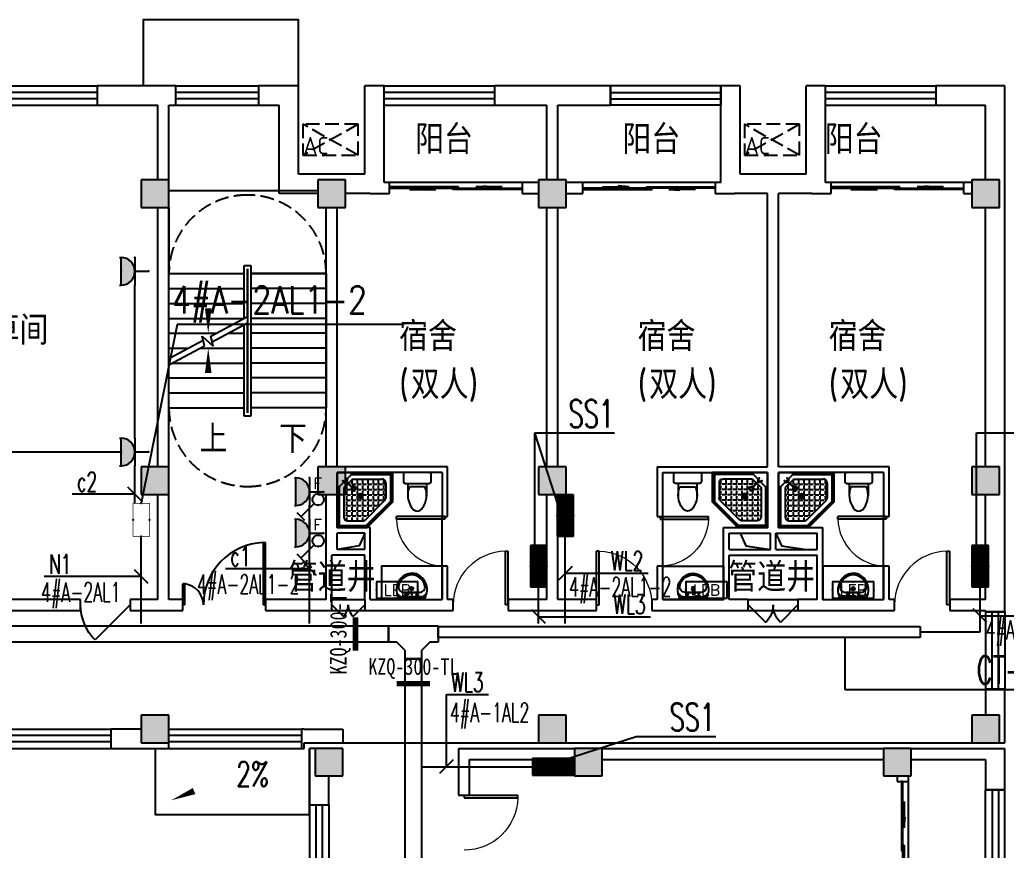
# Model space of a CAD drawing. Extents: x 1725663 to 4653551, y -550461 to 248782.
# Drawn here: x 2149597 to 2167475, y -181716 to -166671 of the extents above; entities that cross this region are included whole.
import ezdxf
from ezdxf.enums import TextEntityAlignment as Align

# ---------------------------------------------------------------- set-up
doc = ezdxf.new("R2010")
doc.units = 0
doc.header["$LTSCALE"] = 1000
doc.linetypes.add('DASH', pattern=[0.35, 0.25, -0.1])
for name, color, linetype in [('0-底图', 7, 'Continuous'), ('A-FLOR-STRS', 140, 'Continuous'), ('CABLETRAY', 4, 'Continuous'), ('CABLETRAY_DIM', 3, 'Continuous'), ('CLAYER', 7, 'Continuous'), ('COLUMN', 255, 'Continuous'), ('DBZ', 7, 'Continuous'), ('DIM-照明', 3, 'Continuous'), ('DIM-箱柜', 7, 'Continuous'), ('DIM_SYMB', 3, 'Continuous'), ('DOOR_FIRE', 4, 'Continuous'), ('EQUIP-插座', 3, 'Continuous'), ('EQUIP-照明', 3, 'Continuous'), ('EQUIP-箱柜', 3, 'Continuous'), ('fur', 253, 'Continuous'), ('PUB_HATCH', 8, 'Continuous'), ('PUB_TEXT', 7, 'Continuous'), ('STAIR', 2, 'Continuous'), ('TEL_TEXT', 7, 'Continuous'), ('WALL', 2, 'Continuous'), ('WINDOW', 4, 'Continuous'), ('WIRE-照明', 6, 'Continuous'), ('抗震支吊架', 2, 'Continuous'), ('洁具', 213, 'Continuous'), ('空调外机', 211, 'Continuous')]:
    doc.layers.add(name, color=color, linetype=linetype)
doc.styles.add('_TCH_DIM', font='SIMPLEX', dxfattribs={"width": 0.8, "height": 5, "bigfont": 'HZTXT'})
doc.styles.add('_TEL_DIM', font='SIMPLEX', dxfattribs={"width": 0.8, "height": 3.5, "bigfont": 'HZTXT'})
doc.styles.add('kzcad', font='', dxfattribs={"width": 0.8})
doc.styles.get("Standard").update_dxf_attribs({"font": 'geniso.shx', "bigfont": 'hztxt.shx'})
doc.styles.get('kzcad').set_extended_font_data('SimSun')

# ---------------------------------------------------------------- blocks, each defined once
blk = doc.blocks.new('$equip_U$00000177(WIN7-PC-dian)')
at = {"const_width": 0.02}
blk.add_lwpolyline([(-0.6, 0.6), (0.6, 0.6), (0.6, 0), (-0.6, 0)], close=True, dxfattribs=at)
for p in [(0, 0.6), (-0.6, 0.3), (0, 0), (0.6, 0.3)]:
    blk.add_point(p)
at = {"color": 7, "style": '_TEL_DIM', "flags": 1}
for tag in ['A', 'REMARK']:
    blk.add_attdef(tag, text='', height=0.00002, dxfattribs=at).set_placement((0, 0), align=Align.MIDDLE_CENTER)
blk = doc.blocks.new('*X490')
at = {"color": 0}
for p, q in [((-250, 33), (-83, 200)), ((-250, 68), (-118, 200)), ((-250, 104), (-154, 200)), ((-250, 139), (-189, 200)), ((-250, 174), (-224, 200)), ((-247, 0), (-47, 200)), ((-212, 0), (-12, 200)), ((-177, 0), (23, 200)), ((-141, 0), (59, 200)), ((-106, 0), (94, 200)), ((-71, 0), (129, 200)), ((-35, 0), (165, 200)), ((0, 0), (200, 200)), ((35, 0), (235, 200)), ((71, 0), (250, 179)), ((106, 0), (250, 144)), ((141, 0), (250, 109)), ((177, 0), (250, 73)), ((212, 0), (250, 38)), ((247, 0), (250, 3))]:
    blk.add_line(p, q, dxfattribs=at)
blk = doc.blocks.new('$equip$00002943')
for p, q in [((-0.75, 0.6), (-0.75, 0)), ((0.75, 0.6), (-0.75, 0.6)), ((0.75, 0), (0.75, 0.6)), ((-0.75, 0), (0.75, 0))]:
    blk.add_line(p, q)
for points, const_width in [([(-0.75, 0.3), (0.75, 0.3)], 0.6), ([(-0.75, 0.6), (-0.75, 0), (0.75, 0), (0.75, 0.6), (-0.75, 0.6), (-0.75, 0)], 0.02)]:
    blk.add_lwpolyline(points, dxfattribs=dict(const_width=const_width))
for p in [(0, 0.6), (-0.75, 0.3), (0, 0), (0.75, 0.3)]:
    blk.add_point(p)
at = {"xscale": 0.00300000000061118, "yscale": 0.00300000000061118, "zscale": 0.00300000000061118}
blk.add_blockref('*X490', (0, 0), dxfattribs=at)
at = {"color": 7, "style": '_TEL_DIM', "flags": 1}
for tag in ['A', 'REMARK']:
    blk.add_attdef(tag, text='', height=0.00002, dxfattribs=at).set_placement((0, 0), align=Align.MIDDLE_CENTER)
blk = doc.blocks.new('$equip$00001764')
for p, q in [((-0.5, 1.05), (-0.5, 1)), ((-0.5, 1), (0.5, 1)), ((0.5, 1.05), (0.5, 1)), ((0.5, 0.5), (-0.5, 0.5)), ((0, 0.5), (0, 0))]:
    blk.add_line(p, q)
blk.add_arc((0, 1), 0.5, 180, 0)
for p in [(-0.5, 0.5), (0.5, 0.5), (0, 0)]:
    blk.add_point(p)
for points in [[(0.433, 0.75), (-0.433, 0.75), (0.5, 1), (-0.5, 1)], [(0.25, 0.567), (-0.25, 0.567), (0.433, 0.75), (-0.433, 0.75)], [(0, 0.5), (0, 0.5), (0.25, 0.567), (-0.25, 0.567)]]:
    blk.add_solid(points)
at = {"color": 7, "style": '_TEL_DIM'}
blk.add_attdef('$TEXT$', text='', height=0.4, dxfattribs=at).set_placement((0.303, 0.211), align=Align.MIDDLE_CENTER)
at = {"color": 7, "style": '_TEL_DIM', "flags": 1}
blk.add_attdef('A', text='', height=0.00002, dxfattribs=at).set_placement((0, 0), align=Align.MIDDLE_CENTER)
blk = doc.blocks.new('$equip$00002327')
for p, q in [((0.147, 0.356), (0.625, 0.833)), ((0.484, 0.975), (0.766, 0.692))]:
    blk.add_line(p, q)
blk.add_circle((0, 0.208), 0.208)
for p in [(0, 0.417), (-0.208, 0.208), (0, 0), (0.208, 0.208)]:
    blk.add_point(p)
at = {"color": 7, "flags": 1}
blk.add_attdef('A', text='', height=0.00002, dxfattribs=at).set_placement((0, 0), align=Align.MIDDLE_CENTER)
blk = doc.blocks.new('$equip$00001237')
for p, q in [((-0.5, 1.05), (-0.5, 1)), ((-0.5, 1), (0.5, 1)), ((0.5, 1.05), (0.5, 1)), ((0.5, 0.5), (-0.5, 0.5)), ((0, 0.5), (0, 0))]:
    blk.add_line(p, q)
blk.add_arc((0, 1), 0.5, 180, 0)
for p in [(0, 1), (-0.5, 0.5), (0.5, 0.5), (0, 0)]:
    blk.add_point(p)
for points in [[(0.433, 0.75), (-0.433, 0.75), (0.5, 1), (-0.5, 1)], [(0.25, 0.567), (-0.25, 0.567), (0.433, 0.75), (-0.433, 0.75)], [(0, 0.5), (0, 0.5), (0.25, 0.567), (-0.25, 0.567)]]:
    blk.add_solid(points)
at = {"flags": 9}
blk.add_attdef('A', (0, 0), '', height=0.00002, dxfattribs=at)
blk = doc.blocks.new('$equip$00002908')
for p, q in [((0.75, 0.6), (-0.75, 0.6)), ((-0.75, 0.6), (-0.75, 0)), ((0.75, 0), (0.75, 0.6)), ((-0.75, 0), (0.75, 0))]:
    blk.add_line(p, q)
at = {"const_width": 0.04}
blk.add_lwpolyline([(-0.75, 0.6), (-0.75, 0), (0.75, 0), (0.75, 0.6), (-0.75, 0.6), (-0.75, 0)], dxfattribs=at)
for p in [(0, 0.6), (-0.75, 0.3), (0, 0), (0.75, 0.3)]:
    blk.add_point(p)
at = {"color": 7, "style": '_TEL_DIM'}
blk.add_attdef('$TEXT$', text='', height=0.4, dxfattribs=at).set_placement((0, 0.3), align=Align.MIDDLE_CENTER)
at = {"color": 7, "style": '_TEL_DIM', "flags": 1}
for tag in ['A', 'REMARK']:
    blk.add_attdef(tag, text='', height=0.00002, dxfattribs=at).set_placement((0, 0), align=Align.MIDDLE_CENTER)
blk = doc.blocks.new('1F平面-CAD导入_dwg_Drawing4_t3_dwg_$plan$00001613-474159-1F-927810-1F')
at = {"layer": '洁具'}
for p, q in [((-30, 250), (-170, 250)), ((-200, 170), (-430, 170)), ((-260, -140), (-260, 140)), ((-200, -170), (-200, -220)), ((-170, -250), (-30, -250))]:
    blk.add_line(p, q, dxfattribs=at)
for points in [[(-200, 220), (-200, 170), (-200, -170), (-430, -170)], [(0, -220), (0, 220)]]:
    blk.add_lwpolyline(points, dxfattribs=at)
for centre, radius, start, end in [((-170, 220), 30, 90, 180), ((-30, 220), 30, 0, 90), ((-590, 0), 110, 123.4509, 236.5491), ((-413, -227), 398, 67.4505, 126.6381), ((-413, 227), 398, 233.3619, 292.5495), ((-170, -220), 30, 180, 270), ((-30, -220), 30, 270, 0)]:
    blk.add_arc(centre, radius, start, end, dxfattribs=at)
blk = doc.blocks.new('$lvtry$00000169')
at = {"color": 0}
for p, q in [((259, -36), (259, 0)), ((259, -36), (36, -259)), ((276, -120), (120, -276)), ((144, -151), (291, -298)), ((151, -144), (298, -291)), ((259, -24), (976, -24)), ((259, -36), (964, -36)), ((270, -213), (270, -143)), ((276, -120), (808, -120)), ((366, -213), (366, -143)), ((462, -213), (462, -143)), ((558, -213), (558, -143)), ((655, -213), (655, -143)), ((751, -213), (751, -143)), ((847, -213), (847, -143)), ((964, -36), (976, -24)), ((964, -36), (964, -525)), ((976, -24), (976, -530)), ((36, -259), (0, -259)), ((24, -259), (24, -976)), ((36, -259), (36, -964)), ((120, -276), (120, -808)), ((120, -309), (147, -309)), ((173, -309), (173, -239)), ((173, -309), (243, -309)), ((173, -405), (173, -335)), ((183, -213), (205, -213)), ((220, -213), (243, -213)), ((270, -213), (340, -213)), ((270, -263), (270, -239)), ((270, -405), (270, -335)), ((334, -309), (340, -309)), ((366, -213), (436, -213)), ((366, -309), (366, -239)), ((366, -309), (436, -309)), ((366, -405), (366, -335)), ((462, -213), (532, -213)), ((462, -309), (462, -239)), ((462, -309), (532, -309)), ((462, -405), (462, -335)), ((558, -213), (628, -213)), ((558, -309), (558, -239)), ((558, -309), (628, -309)), ((558, -405), (558, -335)), ((655, -213), (725, -213)), ((655, -309), (655, -239)), ((655, -309), (725, -309)), ((655, -405), (655, -335)), ((751, -213), (821, -213)), ((751, -309), (751, -239)), ((751, -309), (821, -309)), ((751, -405), (751, -335)), ((847, -213), (880, -213)), ((847, -309), (847, -239)), ((847, -309), (880, -309)), ((847, -405), (847, -335)), ((880, -192), (880, -460)), ((120, -405), (147, -405)), ((120, -501), (147, -501)), ((173, -405), (243, -405)), ((173, -501), (173, -431)), ((173, -501), (243, -501)), ((173, -598), (173, -528)), ((270, -405), (340, -405)), ((270, -501), (270, -431)), ((270, -501), (340, -501)), ((270, -598), (270, -528)), ((366, -405), (379, -405)), ((366, -501), (366, -431)), ((366, -501), (436, -501)), ((366, -598), (366, -528)), ((462, -405), (532, -405)), ((462, -501), (462, -431)), ((462, -501), (532, -501)), ((462, -598), (462, -528)), ((859, -511), (511, -859)), ((964, -525), (525, -964)), ((976, -530), (530, -976)), ((558, -405), (628, -405)), ((558, -501), (558, -431)), ((558, -501), (628, -501)), ((558, -598), (558, -528)), ((655, -405), (725, -405)), ((655, -501), (655, -431)), ((655, -501), (725, -501)), ((655, -598), (655, -528)), ((751, -405), (821, -405)), ((751, -501), (751, -431)), ((751, -501), (821, -501)), ((751, -598), (751, -528)), ((847, -405), (880, -405)), ((847, -501), (847, -431)), ((847, -501), (867, -501)), ((964, -525), (976, -530)), ((120, -598), (147, -598)), ((120, -694), (147, -694)), ((173, -598), (243, -598)), ((173, -694), (173, -624)), ((173, -694), (243, -694)), ((270, -598), (340, -598)), ((270, -694), (270, -624)), ((270, -694), (340, -694)), ((366, -598), (436, -598)), ((366, -694), (366, -624)), ((366, -694), (436, -694)), ((462, -598), (532, -598)), ((462, -694), (462, -624)), ((462, -694), (532, -694)), ((558, -598), (628, -598)), ((558, -694), (558, -624)), ((558, -694), (628, -694)), ((655, -598), (725, -598)), ((655, -694), (655, -624)), ((655, -694), (676, -694)), ((751, -598), (773, -598)), ((120, -790), (147, -790)), ((173, -790), (173, -720)), ((173, -790), (243, -790)), ((173, -878), (173, -816)), ((192, -880), (460, -880)), ((270, -790), (270, -720)), ((270, -790), (340, -790)), ((270, -880), (270, -816)), ((366, -790), (366, -720)), ((366, -790), (436, -790)), ((366, -880), (366, -816)), ((462, -790), (462, -720)), ((462, -790), (532, -790)), ((462, -880), (462, -816)), ((558, -790), (558, -720)), ((558, -790), (580, -790)), ((36, -964), (24, -976)), ((24, -976), (530, -976)), ((36, -964), (525, -964)), ((525, -964), (530, -976))]:
    blk.add_line(p, q, dxfattribs=at)
blk.add_lwpolyline([(0, 0), (0, -1000), (540, -1000), (1000, -540), (1000, 0)], close=True)
for points in [[(0, 0), (0, -1000)], [(0, 0), (1000, 0)], [(1000, 0), (1000, -540)], [(136, -190), (148, -178), (132, -162), (121, -174)], [(190, -136), (178, -148), (162, -132), (174, -121)], [(1000, -540), (540, -1000)], [(0, -1000), (540, -1000)]]:
    blk.add_lwpolyline(points, close=True, dxfattribs=at)
for radius in [43.8, 31.1]:
    blk.add_circle((416, -428), radius, dxfattribs=at)
for centre, radius, start, end in [((808, -192), 72, 0, 90), ((296, -296), 40.6, 142.583, 128.4197), ((296, -296), 28.6, 145.828, 125.6599), ((808, -460), 72, 315, 0), ((192, -808), 72, 180, 270), ((460, -808), 72, 270, 315)]:
    blk.add_arc(centre, radius, start, end, dxfattribs=at)
for p in [(103, -156, 0), (156, -102, 0), (416, -428, 0)]:
    blk.add_point(p, dxfattribs=at)
blk = doc.blocks.new('$lvtry$00000178')
at = {"color": 0}
for p, q in [((-238, 0), (238, 0)), ((-214, -36), (-272, -91)), ((-180, -23), (180, -23)), ((-142, -105), (140, -105)), ((140, -105), (-142, -105)), ((216, -37), (268, -91))]:
    blk.add_line(p, q, dxfattribs=at)
blk.add_lwpolyline([(-104, -430, 0.224698), (110, -425, 0.348046), (269, -79), (239, 0), (-241, 0), (-271, -79, 0.356844)], format="xyb", close=True, dxfattribs=at)
for centre, radius in [((-100, -65), 16.3), ((1, -172), 31.6), ((100, -65), 16.3)]:
    blk.add_circle(centre, radius, dxfattribs=at)
at = {"color": 0, "lineweight": 13}
blk.add_circle((1, -172), 23, dxfattribs=at)
at = {"color": 0}
for centre, radius, start, end in [((-142, -205), 100, 90, 190.5602), ((-180, -73), 50, 90, 133.181), ((140, -205), 100, 349.4398, 90), ((180, -73), 50, 44.5607, 90), ((-1, -179), 243, 190.5602, 349.4398)]:
    blk.add_arc(centre, radius, start, end, dxfattribs=at)
for p in [(0, -65), (1, -172)]:
    blk.add_point(p, dxfattribs=at)
blk = doc.blocks.new('A$C70365C93')
at = {"layer": '洁具'}
blk.add_lwpolyline([(-1900, 2300), (-1900, 1700), (-800, 1700), (-800, 2300)], close=True, dxfattribs=at)
blk.add_blockref('$lvtry$00000178', (-1350, 2280), dxfattribs=at)
at = {"layer": '洁具', "rotation": 180}
blk.add_blockref('$lvtry$00000169', (0, 0), dxfattribs=at)
at = {"layer": '洁具', "extrusion": (0, 0, -1), "xscale": -1, "zscale": -1, "rotation": 90}
blk.add_blockref('1F平面-CAD导入_dwg_Drawing4_t3_dwg_$plan$00001613-474159-1F-927810-1F', (1450, 0), dxfattribs=at)
blk = doc.blocks.new('A$Cf5a72a1b')
at = {"layer": '空调外机', "linetype": 'DASH'}
for p, q in [((1000, 563), (0, 0)), ((1000, 0), (0, 563))]:
    blk.add_line(p, q, dxfattribs=at)
blk.add_lwpolyline([(1000, 563), (0, 563), (0, 0), (1000, 0)], close=True, dxfattribs=at)
at = {"layer": 'PUB_TEXT'}
blk.add_text('AC', height=315, dxfattribs=at).set_placement((5, 18))
blk = doc.blocks.new('$WINLIB2D$00000001')
at = {"color": 0}
for points in [[(-0.5, 0.5), (-0.5, -0.5)], [(-0.5, 0.5), (0.5, 0.5)], [(0.5, -0.5), (0.5, 0.5)], [(0.5, 0.1667), (-0.5, 0.1667)], [(0.5, -0.1667), (-0.5, -0.1667)], [(-0.5, -0.5), (0.5, -0.5)]]:
    blk.add_lwpolyline(points, dxfattribs=at)
blk = doc.blocks.new('$DorLib2D$00000131')
at = {"color": 0, "linetype": 'Continuous'}
for p, q in [((0.15, 0.125), (0.2319, 0.1973)), ((0.2319, 0.1973), (0.2319, 0.125)), ((-0.5, 0.125), (-0.5, 0)), ((0.0192, 0.125), (-0.5, 0.125)), ((0.0192, 0), (0.0192, 0.125)), ((0.35, 0.125), (0.15, 0.125)), ((-0.5, 0), (0.0192, 0)), ((-0.024, 0), (0.5, 0)), ((-0.024, -0.125), (-0.024, 0)), ((0.5, 0), (0.5, -0.125)), ((-0.35, -0.125), (-0.15, -0.125)), ((-0.2319, -0.1973), (-0.2319, -0.125)), ((-0.15, -0.125), (-0.2319, -0.1973)), ((0.5, -0.125), (-0.024, -0.125))]:
    blk.add_line(p, q, dxfattribs=at)
blk = doc.blocks.new('$DorLib2D$00000225')
at = {"color": 0}
for p, q in [((0.475, -0.001), (0.475, 0.752)), ((0.475, 0.752), (0.5, 0.752)), ((0.5, -0.001), (0.5, 0.752)), ((-0.5, 0), (-0.5, 0.252)), ((-0.475, 0.252), (-0.5, 0.252)), ((-0.475, 0), (-0.475, 0.252)), ((-0.475, 0), (-0.5, 0)), ((0.475, -0.001), (0.5, -0.001))]:
    blk.add_line(p, q, dxfattribs=at)
for centre, radius, start, end in [((0.505, -0.002), 0.755, 92.2493, 179.7238), ((-0.501, 0.003), 0.251, 359.7899, 84.0974)]:
    blk.add_arc(centre, radius, start, end, dxfattribs=at)
blk = doc.blocks.new('$DorLib2D$00000116')
at = {"color": 0}
for p, q in [((-0.5, 0), (-0.146, 0.354)), ((0.5, 0), (0.146, 0.354))]:
    blk.add_line(p, q, dxfattribs=at)
for centre, start, end in [((-0.5, 0), 0, 45), ((0.5, 0), 135, 180)]:
    blk.add_arc(centre, 0.5, start, end, dxfattribs=at)
blk = doc.blocks.new('$DorLib2D$00000001')
for p, q in [((0.45, 0.975), (0.5, 0.975)), ((0.45, 0), (0.45, 0.975)), ((0.5, 0), (0.5, 0.975)), ((0.5, 0), (0.45, 0))]:
    blk.add_line(p, q)
at = {"lineweight": 13}
blk.add_arc((0.475, 0), 0.975, 91.4693, 180, dxfattribs=at)
blk = doc.blocks.new('$DorLib2D$00000114')
at = {"color": 0}
blk.add_line((0.5, 0), (-0.207, 0.707), dxfattribs=at)
blk.add_arc((0.5, 0), 1, 135, 180, dxfattribs=at)
blk = doc.blocks.new('$TCHSYS$WIN2D')
for p, q in [((-0.5, 0.5), (0.5, 0.5)), ((-0.5, 0.5), (-0.5, -0.5)), ((0.5, 0.5), (0.5, -0.5)), ((0.5, 0.1667), (-0.5, 0.1667)), ((0.5, -0.1667), (-0.5, -0.1667)), ((-0.5, -0.5), (0.5, -0.5))]:
    blk.add_line(p, q)
blk = doc.blocks.new('ghgd')
at = {"layer": 'PUB_HATCH'}
for points in [[(1588557, -88437.8), (1588557, -88937.8), (1589057, -88937.8), (1589057, -88437.8)], [(1591757, -88437.8), (1591757, -88937.8), (1592257, -88937.8), (1592257, -88437.8)], [(1595757, -88437.8), (1595757, -88937.8), (1596257, -88937.8), (1596257, -88437.8)], [(1603607, -88437.8), (1603607, -88937.8), (1604107, -88937.8), (1604107, -88437.8)], [(1588557, -93637.8), (1588557, -94137.8), (1589057, -94137.8), (1589057, -93637.8)], [(1591757, -93637.8), (1591757, -94137.8), (1592257, -94137.8), (1592257, -93637.8)], [(1595757, -93637.8), (1595757, -94137.8), (1596257, -94137.8), (1596257, -93637.8)], [(1603607, -93637.8), (1603607, -94137.8), (1604107, -94137.8), (1604107, -93637.8)], [(1588557, -98137.8), (1588557, -98637.8), (1589057, -98637.8), (1589057, -98137.8)], [(1595757, -98137.8), (1595757, -98637.8), (1596257, -98637.8), (1596257, -98137.8)], [(1603607, -98137.8), (1603607, -98637.8), (1604107, -98637.8), (1604107, -98137.8)], [(1591707, -98737.8), (1591707, -99237.8), (1592207, -99237.8), (1592207, -98737.8)], [(1596407, -98737.8), (1596407, -99237.8), (1596907, -99237.8), (1596907, -98737.8)], [(1602007, -98737.8), (1602007, -99237.8), (1602507, -99237.8), (1602507, -98737.8)]]:
    blk.add_hatch(color=256, dxfattribs=at).paths.add_polyline_path(points)
for points in [[(1592607, -94837.8), (1592503.4, -95068), (1592107, -95137.8)], [(1599407, -94837.8), (1599510.6, -95068), (1599957, -95137.8)], [(1600057, -94837.8), (1600160.6, -95068), (1600607, -95137.8)]]:
    blk.add_lwpolyline(points)
at = {"layer": 'A-FLOR-STRS'}
for p, q in [((1591757, -88637.8), (1589057, -88637.8)), ((1589057, -88937.8), (1589057, -90137.8)), ((1591907, -90137.8), (1591907, -88937.8)), ((1590422, -90948.4), (1590422, -89987.8)), ((1590422, -89987.8), (1590542, -89987.8)), ((1590482, -90916.4), (1590482, -90047.8)), ((1590482, -90047.8), (1590482, -90047.8)), ((1590482, -90047.8), (1590482, -90916.4)), ((1590542, -89987.8), (1590542, -92717.8)), ((1589057, -91675.8), (1589057, -90137.8)), ((1589057, -90137.8), (1590422, -90137.8)), ((1589057, -90137.8), (1590422, -90137.8)), ((1590482, -90916.4), (1590482, -90137.8)), ((1590482, -90137.8), (1590482, -92567.8)), ((1591907, -90137.8), (1590542, -90137.8)), ((1590542, -90137.8), (1591907, -90137.8)), ((1591907, -90137.8), (1591907, -92567.8)), ((1589057, -90407.8), (1590422, -90407.8)), ((1591907, -90407.8), (1590542, -90407.8)), ((1589057, -90677.8), (1590422, -90677.8)), ((1591907, -90677.8), (1590542, -90677.8)), ((1589057, -90947.8), (1590422, -90947.8)), ((1589819.5, -91269.5), (1590482, -90916.4)), ((1591907, -90947.8), (1590542, -90947.8)), ((1589842.9, -91370.3), (1590482, -91029.7)), ((1590422, -92717.8), (1590422, -91061.7)), ((1590482, -92567.8), (1590482, -91029.7)), ((1590482, -92657.8), (1590482, -91029.7)), ((1590482, -91029.7), (1590482, -92657.8)), ((1589057, -91217.8), (1589916.5, -91217.8)), ((1589057, -91675.8), (1589678.5, -91344.6)), ((1589701.9, -91445.4), (1589661.6, -91271.6)), ((1589661.6, -91271.6), (1589861.7, -91451.4)), ((1589861.7, -91451.4), (1589819.5, -91269.5)), ((1590129.1, -91217.8), (1590422, -91217.8)), ((1591907, -91217.8), (1590542, -91217.8)), ((1589057, -91789.1), (1589701.9, -91445.4)), ((1589057, -91487.8), (1589409.9, -91487.8)), ((1589622.5, -91487.8), (1590422, -91487.8)), ((1591907, -91487.8), (1590542, -91487.8)), ((1589057, -92567.8), (1589057, -91789.1)), ((1589115.9, -91757.8), (1590422, -91757.8)), ((1591907, -91757.8), (1590542, -91757.8)), ((1589057, -92027.8), (1590422, -92027.8)), ((1591907, -92027.8), (1590542, -92027.8)), ((1589057, -92297.8), (1590422, -92297.8)), ((1591907, -92297.8), (1590542, -92297.8)), ((1589057, -92567.8), (1590422, -92567.8)), ((1590482, -92567.8), (1590482, -92567.8)), ((1591907, -92567.8), (1590542, -92567.8)), ((1590542, -92717.8), (1590422, -92717.8)), ((1590482, -92657.8), (1590482, -92657.8))]:
    blk.add_line(p, q, dxfattribs=at)
at = {"layer": 'COLUMN'}
for p, q in [((1588557, -88437.8), (1588557, -88937.8)), ((1589057, -88437.8), (1588557, -88437.8)), ((1589057, -88937.8), (1589057, -88437.8)), ((1591757, -88437.8), (1591757, -88937.8)), ((1592257, -88437.8), (1591757, -88437.8)), ((1592257, -88937.8), (1592257, -88437.8)), ((1595757, -88437.8), (1595757, -88937.8)), ((1596257, -88437.8), (1595757, -88437.8)), ((1596257, -88937.8), (1596257, -88437.8)), ((1603607, -88437.8), (1603607, -88937.8)), ((1604107, -88437.8), (1603607, -88437.8)), ((1604107, -88937.8), (1604107, -88437.8)), ((1588557, -88937.8), (1589057, -88937.8)), ((1591757, -88937.8), (1592257, -88937.8)), ((1595757, -88937.8), (1596257, -88937.8)), ((1603607, -88937.8), (1604107, -88937.8)), ((1588557, -93637.8), (1588557, -94137.8)), ((1589057, -93637.8), (1588557, -93637.8)), ((1589057, -94137.8), (1589057, -93637.8)), ((1591757, -93637.8), (1591757, -94137.8)), ((1592257, -93637.8), (1591757, -93637.8)), ((1592257, -94137.8), (1592257, -93637.8)), ((1595757, -93637.8), (1595757, -94137.8)), ((1596257, -93637.8), (1595757, -93637.8)), ((1596257, -94137.8), (1596257, -93637.8)), ((1603607, -93637.8), (1603607, -94137.8)), ((1604107, -93637.8), (1603607, -93637.8)), ((1604107, -94137.8), (1604107, -93637.8)), ((1588557, -94137.8), (1589057, -94137.8)), ((1591757, -94137.8), (1592257, -94137.8)), ((1595757, -94137.8), (1596257, -94137.8)), ((1603607, -94137.8), (1604107, -94137.8)), ((1588557, -98137.8), (1588557, -98637.8)), ((1589057, -98137.8), (1588557, -98137.8)), ((1589057, -98637.8), (1589057, -98137.8)), ((1595757, -98137.8), (1595757, -98637.8)), ((1596257, -98137.8), (1595757, -98137.8)), ((1596257, -98637.8), (1596257, -98137.8)), ((1603607, -98137.8), (1603607, -98637.8)), ((1604107, -98137.8), (1603607, -98137.8)), ((1604107, -98637.8), (1604107, -98137.8)), ((1588557, -98637.8), (1589057, -98637.8)), ((1595757, -98637.8), (1596257, -98637.8)), ((1603607, -98637.8), (1604107, -98637.8)), ((1591707, -98737.8), (1591707, -99237.8)), ((1592207, -98737.8), (1591707, -98737.8)), ((1592207, -99237.8), (1592207, -98737.8)), ((1596407, -98737.8), (1596407, -99237.8)), ((1596907, -98737.8), (1596407, -98737.8)), ((1596907, -99237.8), (1596907, -98737.8)), ((1602007, -98737.8), (1602007, -99237.8)), ((1602507, -98737.8), (1602007, -98737.8)), ((1602507, -99237.8), (1602507, -98737.8)), ((1591707, -99237.8), (1592207, -99237.8)), ((1596407, -99237.8), (1596907, -99237.8)), ((1602007, -99237.8), (1602507, -99237.8))]:
    blk.add_line(p, q, dxfattribs=at)
at = {"layer": 'Defpoints'}
for points in [[(1591407, -86737.8), (1591407, -85537.8), (1588589.2, -85537.8), (1588589.2, -86737.8)], [(1588807, -98737.8), (1588807, -99937.8), (1591607, -99937.8), (1591607, -98737.8)]]:
    blk.add_lwpolyline(points, dxfattribs=at)
at = {"layer": 'DIM_SYMB'}
for points in [[(1591194.5, -92702.8, 0, 0, 0), (1591194.5, -89387.8, 0, 0, 0), (1589769.5, -89387.8, 0, 0, 0), (1589769.5, -91217.8, 0, 120, 0), (1589769.5, -90767.8, 0, 0, 0)], [(1589769.5, -92702.8, 0, 0, 0), (1589769.5, -91487.8, 0, 120, 0), (1589769.5, -91937.8, 0, 0, 0)], [(1590129.5, -99263, 0, 0, 0), (1589095.5, -99679.6, 0, 120, 0), (1589512.9, -99511.4, 0, 0, 0)]]:
    blk.add_lwpolyline(points, format="xyseb", dxfattribs=at)
at = {"layer": 'DOOR_FIRE'}
for p, q in [((1592007, -96037.8), (1592607, -96037.8)), ((1599557, -96037.8), (1600457, -96037.8)), ((1592007, -96237.8), (1592607, -96237.8)), ((1599557, -96237.8), (1600457, -96237.8))]:
    blk.add_line(p, q, dxfattribs=at)
at = {"layer": 'fur'}
blk.add_line((1592207, -98637.8), (1603607, -98637.8), dxfattribs=at)
at = {"layer": 'STAIR', "color": 9, "linetype": 'DASH'}
for p, q in [((1590482, -88712.8), (1590482, -88712.8)), ((1590482, -93992.8), (1590482, -93992.8))]:
    blk.add_line(p, q, dxfattribs=at)
for points in [[(1589057, -90137.8, -0.4142136), (1590482, -88712.8)], [(1591907, -90137.8, 0.4142136), (1590482, -88712.8)], [(1589057, -92567.8, 0.4142136), (1590482, -93992.8)], [(1591907, -92567.8, -0.4142136), (1590482, -93992.8)]]:
    blk.add_lwpolyline(points, format="xyb", dxfattribs=at)
at = {"layer": 'WALL'}
for p, q in [((1588957, -86737.8), (1587757, -86737.8)), ((1587757, -86737.8), (1587757, -87087.8)), ((1589181.9, -86737.8), (1588957, -86737.8)), ((1589181.9, -87087.8), (1589181.9, -86737.8)), ((1591407, -86737.8), (1590682, -86737.8)), ((1590682, -86737.8), (1590682, -87087.8)), ((1591407, -88337.8), (1591407, -86737.8)), ((1592957, -86737.8), (1592607, -86737.8)), ((1592607, -88337.8), (1592607, -86737.8)), ((1592957, -87087.8), (1592957, -86737.8)), ((1596007, -86737.8), (1594957, -86737.8)), ((1594957, -86737.8), (1594957, -87087.8)), ((1597057, -86737.8), (1596007, -86737.8)), ((1597057, -87087.8), (1597057, -86737.8)), ((1599407, -86737.8), (1599057, -86737.8)), ((1599057, -86737.8), (1599057, -87087.8)), ((1599407, -88337.8), (1599407, -86737.8)), ((1600607, -88337.8), (1600607, -86737.8)), ((1600957, -86737.8), (1600607, -86737.8)), ((1600957, -87087.8), (1600957, -86737.8)), ((1604207, -86737.8), (1602957, -86737.8)), ((1602957, -86737.8), (1602957, -87087.8)), ((1604207, -88537.8), (1604207, -86737.8)), ((1587757, -87087.8), (1588857, -87087.8)), ((1588857, -88437.8), (1588857, -87087.8)), ((1589057, -88437.8), (1589057, -87087.8)), ((1589057, -87087.8), (1589181.9, -87087.8)), ((1590682, -87087.8), (1591057, -87087.8)), ((1591057, -88687.8), (1591057, -87087.8)), ((1592957, -88487.8), (1592957, -87087.8)), ((1594957, -87087.8), (1595907, -87087.8)), ((1595907, -88437.8), (1595907, -87087.8)), ((1596107, -87087.8), (1597057, -87087.8)), ((1596107, -88437.8), (1596107, -87087.8)), ((1599057, -88487.8), (1599057, -87087.8)), ((1600957, -88487.8), (1600957, -87087.8)), ((1602957, -87087.8), (1603857, -87087.8)), ((1603857, -88437.8), (1603857, -87087.8)), ((1592007, -88337.8), (1591407, -88337.8)), ((1592607, -88337.8), (1592007, -88337.8)), ((1593057, -88487.8), (1592957, -88487.8)), ((1593057, -88687.8), (1593057, -88487.8)), ((1595757, -88487.8), (1595457, -88487.8)), ((1595457, -88487.8), (1595457, -88687.8)), ((1596557, -88487.8), (1596257, -88487.8)), ((1596557, -88687.8), (1596557, -88487.8)), ((1599057, -88487.8), (1598957, -88487.8)), ((1598957, -88487.8), (1598957, -88687.8)), ((1600007, -88337.8), (1599407, -88337.8)), ((1600607, -88337.8), (1600007, -88337.8)), ((1601057, -88487.8), (1600957, -88487.8)), ((1601057, -88687.8), (1601057, -88487.8)), ((1603607, -88487.8), (1603457, -88487.8)), ((1603457, -88487.8), (1603457, -88687.8)), ((1604207, -93887.8), (1604207, -88537.8)), ((1591757, -88687.8), (1591057, -88687.8)), ((1592707, -88687.8), (1592257, -88687.8)), ((1592707, -88687.8), (1593057, -88687.8)), ((1595457, -88687.8), (1595757, -88687.8)), ((1596257, -88687.8), (1596557, -88687.8)), ((1598957, -88687.8), (1599307, -88687.8)), ((1599907, -88687.8), (1599307, -88687.8)), ((1599907, -93637.8), (1599907, -88687.8)), ((1600707, -88687.8), (1600107, -88687.8)), ((1600107, -93637.8), (1600107, -88687.8)), ((1600707, -88687.8), (1601057, -88687.8)), ((1603457, -88687.8), (1603607, -88687.8)), ((1588857, -93637.8), (1588857, -88937.8)), ((1589057, -93637.8), (1589057, -88937.8)), ((1591907, -93637.8), (1591907, -88937.8)), ((1592107, -93637.8), (1592107, -88937.8)), ((1595907, -93637.8), (1595907, -88937.8)), ((1596107, -93637.8), (1596107, -88937.8)), ((1603857, -93637.8), (1603857, -88937.8)), ((1594107, -93637.8), (1592257, -93637.8)), ((1594107, -94537.8), (1594107, -93637.8)), ((1597907, -93637.8), (1599907, -93637.8)), ((1597907, -93637.8), (1597907, -94537.8)), ((1602107, -93637.8), (1600107, -93637.8)), ((1602107, -94537.8), (1602107, -93637.8)), ((1594007, -93737.8), (1592257, -93737.8)), ((1594007, -93737.8), (1594007, -94537.8)), ((1598007, -93737.8), (1599907, -93737.8)), ((1598007, -94537.8), (1598007, -93737.8)), ((1599907, -94737.8), (1599907, -93737.8)), ((1600107, -94737.8), (1600107, -93737.8)), ((1602007, -93737.8), (1600107, -93737.8)), ((1602007, -93737.8), (1602007, -94537.8)), ((1604207, -96137.8), (1604207, -93887.8)), ((1588857, -96037.8), (1588857, -94137.8)), ((1589057, -96037.8), (1589057, -94137.8)), ((1591907, -94837.8), (1591907, -94137.8)), ((1592107, -94737.8), (1592107, -94137.8)), ((1595907, -96037.8), (1595907, -94137.8)), ((1596107, -96037.8), (1596107, -94137.8)), ((1603857, -96037.8), (1603857, -94137.8)), ((1594007, -94537.8), (1594107, -94537.8)), ((1597907, -94537.8), (1598007, -94537.8)), ((1602007, -94537.8), (1602107, -94537.8)), ((1592707, -94737.8), (1592107, -94737.8)), ((1592707, -95237.8), (1592707, -94737.8)), ((1599107, -94737.8), (1599907, -94737.8)), ((1599107, -95237.8), (1599107, -94737.8)), ((1600107, -94737.8), (1600907, -94737.8)), ((1600907, -95237.8), (1600907, -94737.8)), ((1591907, -95237.8), (1591907, -94837.8)), ((1592107, -95137.8), (1592107, -94837.8)), ((1592607, -94837.8), (1592107, -94837.8)), ((1592607, -95137.8), (1592607, -94837.8)), ((1599207, -94837.8), (1599957, -94837.8)), ((1599207, -95137.8), (1599207, -94837.8)), ((1599957, -95137.8), (1599957, -94837.8)), ((1600057, -94837.8), (1600807, -94837.8)), ((1600057, -95137.8), (1600057, -94837.8)), ((1600807, -95137.8), (1600807, -94837.8)), ((1591907, -96037.8), (1591907, -95237.8)), ((1592007, -96037.8), (1592007, -95237.8)), ((1592607, -95237.8), (1592007, -95237.8)), ((1592607, -95137.8), (1592107, -95137.8)), ((1592607, -96037.8), (1592607, -95237.8)), ((1592707, -96037.8), (1592707, -95237.8)), ((1599107, -96037.8), (1599107, -95237.8)), ((1599207, -95137.8), (1599957, -95137.8)), ((1599207, -95237.8), (1600007, -95237.8)), ((1599207, -96037.8), (1599207, -95237.8)), ((1600007, -95237.8), (1600807, -95237.8)), ((1600057, -95137.8), (1600807, -95137.8)), ((1600807, -96037.8), (1600807, -95237.8)), ((1600907, -96037.8), (1600907, -95237.8)), ((1594107, -95437.8), (1594007, -95437.8)), ((1594007, -95437.8), (1594007, -96037.8)), ((1594107, -96037.8), (1594107, -95437.8)), ((1598007, -95437.8), (1597907, -95437.8)), ((1597907, -95437.8), (1597907, -96037.8)), ((1598007, -96037.8), (1598007, -95437.8)), ((1602107, -95437.8), (1602007, -95437.8)), ((1602007, -95437.8), (1602007, -96037.8)), ((1602107, -96037.8), (1602107, -95437.8)), ((1587457, -96037.8), (1584907, -96037.8)), ((1587457, -96237.8), (1587457, -96037.8)), ((1588857, -96037.8), (1588357, -96037.8)), ((1588357, -96037.8), (1588357, -96237.8)), ((1589307, -96037.8), (1589057, -96037.8)), ((1589307, -96237.8), (1589307, -96037.8)), ((1591907, -96037.8), (1590807, -96037.8)), ((1590807, -96037.8), (1590807, -96237.8)), ((1592007, -96237.8), (1592007, -96037.8)), ((1592607, -96037.8), (1592607, -96237.8)), ((1592707, -96037.8), (1594007, -96037.8)), ((1594207, -96037.8), (1594107, -96037.8)), ((1594207, -96237.8), (1594207, -96037.8)), ((1595907, -96037.8), (1595207, -96037.8)), ((1595207, -96037.8), (1595207, -96237.8)), ((1596807, -96037.8), (1596107, -96037.8)), ((1596807, -96237.8), (1596807, -96037.8)), ((1597907, -96037.8), (1597807, -96037.8)), ((1597807, -96037.8), (1597807, -96237.8)), ((1598007, -96037.8), (1599107, -96037.8)), ((1599557, -96037.8), (1599207, -96037.8)), ((1599557, -96237.8), (1599557, -96037.8)), ((1600807, -96037.8), (1600457, -96037.8)), ((1600457, -96037.8), (1600457, -96237.8)), ((1600907, -96037.8), (1602007, -96037.8)), ((1602207, -96037.8), (1602107, -96037.8)), ((1602207, -96237.8), (1602207, -96037.8)), ((1603857, -96037.8), (1603207, -96037.8)), ((1603207, -96037.8), (1603207, -96237.8)), ((1604207, -96262.8), (1604207, -96137.8)), ((1584807, -96237.8), (1587457, -96237.8)), ((1588357, -96237.8), (1588957, -96237.8)), ((1588957, -96237.8), (1589307, -96237.8)), ((1590807, -96237.8), (1592007, -96237.8)), ((1592607, -96237.8), (1592707, -96237.8)), ((1592707, -96237.8), (1594107, -96237.8)), ((1594107, -96237.8), (1594207, -96237.8)), ((1595207, -96237.8), (1596007, -96237.8)), ((1596007, -96237.8), (1596807, -96237.8)), ((1597807, -96237.8), (1597907, -96237.8)), ((1597907, -96237.8), (1599107, -96237.8)), ((1599107, -96237.8), (1599557, -96237.8)), ((1600457, -96237.8), (1600907, -96237.8)), ((1600907, -96237.8), (1602107, -96237.8)), ((1602107, -96237.8), (1602207, -96237.8)), ((1603207, -96237.8), (1603857, -96237.8)), ((1603857, -96237.8), (1603857, -96262.8)), ((1603857, -96262.8), (1604207, -96262.8)), ((1604207, -97662.8), (1603857, -97662.8)), ((1603857, -97662.8), (1603857, -98137.8)), ((1604207, -98637.8), (1604207, -97662.8)), ((1588557, -98387.8), (1588007, -98387.8)), ((1588007, -98387.8), (1588007, -98737.8)), ((1591507, -98387.8), (1591457, -98387.8)), ((1591457, -98387.8), (1591457, -98737.8)), ((1591507, -98387.8), (1592207, -98387.8)), ((1592207, -98387.8), (1592207, -98637.8)), ((1589057, -98737.8), (1589057, -98637.8)), ((1591507, -98737.8), (1591507, -98637.8)), ((1591507, -98637.8), (1592207, -98637.8)), ((1604107, -98637.8), (1604207, -98637.8)), ((1588007, -98737.8), (1588807, -98737.8)), ((1588807, -98737.8), (1589057, -98737.8)), ((1591457, -98737.8), (1591507, -98737.8)), ((1591607, -98737.8), (1591607, -99762.8)), ((1591707, -98737.8), (1591607, -98737.8)), ((1594307, -98737.8), (1594307, -99583.5)), ((1594307, -98737.8), (1596407, -98737.8)), ((1596907, -98737.8), (1602007, -98737.8)), ((1602507, -98737.8), (1604207, -98737.8)), ((1604207, -99487.8), (1604207, -98737.8)), ((1594507, -99583.5), (1594507, -98937.8)), ((1594507, -98937.8), (1596407, -98937.8)), ((1596907, -98937.8), (1602007, -98937.8)), ((1602507, -98937.8), (1603857, -98937.8)), ((1603857, -98937.8), (1603857, -99487.8)), ((1591957, -99762.8), (1591957, -99237.8)), ((1602257, -99237.8), (1602257, -99337.8)), ((1602257, -99337.8), (1602457, -99337.8)), ((1602457, -99337.8), (1602457, -99237.8)), ((1603857, -99487.8), (1604207, -99487.8)), ((1594307, -99583.5), (1594507, -99583.5)), ((1591607, -99762.8), (1591957, -99762.8))]:
    blk.add_line(p, q, dxfattribs=at)
at = {"layer": 'WINDOW'}
for p, q in [((1595457, -88487.8), (1593057, -88487.8)), ((1598957, -88487.8), (1596557, -88487.8)), ((1603457, -88487.8), (1601057, -88487.8)), ((1594007, -95437.8), (1594007, -94537.8)), ((1598007, -95437.8), (1598007, -94537.8)), ((1602007, -95437.8), (1602007, -94537.8)), ((1602457, -101737.8), (1602457, -99337.8))]:
    blk.add_line(p, q, dxfattribs=at)
for p in [(1591487, -87993.9), (1599487, -87993.9)]:
    blk.add_blockref('A$Cf5a72a1b', p)
at = {"rotation": 180}
for p in [(1592107, -93737.8), (1600107, -93737.8)]:
    blk.add_blockref('A$C70365C93', p, dxfattribs=at)
at = {"xscale": -1, "rotation": 180}
blk.add_blockref('A$C70365C93', (1599907, -93737.8), dxfattribs=at)
at = {"layer": 'DOOR_FIRE', "zscale": 200}
for name, p, xscale, yscale in [('$DorLib2D$00000225', (1590057, -96137.8), 1500, 1500), ('$DorLib2D$00000114', (1587907, -96137.8), 900, -900), ('$DorLib2D$00000116', (1592307, -96137.8), -600, -600), ('$DorLib2D$00000116', (1600007, -96137.8), 900, -900)]:
    blk.add_blockref(name, p, dxfattribs=dict(at, xscale=xscale, yscale=yscale))
at = {"layer": 'WINDOW'}
for name, p, xscale, yscale, zscale, rotation in [('$WINLIB2D$00000001', (1586757, -86912.8), -2000, 350, -2000, 180), ('$WINLIB2D$00000001', (1589932, -86912.8), -1500.092589734973, 350, -1500.092589734973, 180), ('$WINLIB2D$00000001', (1593957, -86912.8), -2000, 350, -2000, 180), ('$WINLIB2D$00000001', (1598057, -86912.8), 2000, 350, 2000, 180), ('$WINLIB2D$00000001', (1601957, -86912.8), -2000, 350, -2000, 180), ('$DorLib2D$00000131', (1594257, -88587.8), -2400, -200, -2400, 180), ('$DorLib2D$00000131', (1597757, -88587.8), 2400, -200, 2400, 180), ('$DorLib2D$00000131', (1602257, -88587.8), -2400, -200, -2400, 180), ('$DorLib2D$00000001', (1594057, -94987.8), 900, 900, 900, 90), ('$DorLib2D$00000001', (1597957, -94987.8), 900, -900, 900, 90), ('$DorLib2D$00000001', (1602057, -94987.8), 900, 900, 900, 90), ('$WINLIB2D$00000001', (1604032, -96962.8), -1400, -350, -1400, 90.00000000000529), ('$DorLib2D$00000131', (1602357, -100537.8), 2400, -200, 2400, 90), ('$WINLIB2D$00000001', (1604032, -100612.8), 2249.999999993481, 350, 2249.999999993481, 90), ('$DorLib2D$00000001', (1594407, -100083.5), -1000, 1000, -1000, 269.9999999999923), ('$TCHSYS$WIN2D', (1591782, -102762.8), 6000, -350, 6000, 269.9999999999709)]:
    blk.add_blockref(name, p, dxfattribs=dict(at, xscale=xscale, yscale=yscale, zscale=zscale, rotation=rotation))
for name, p, xscale, yscale, zscale in [('$DorLib2D$00000001', (1594707, -96137.8), 1000, 1000, 1000), ('$DorLib2D$00000001', (1597307, -96137.8), -1000, 1000, -1000), ('$DorLib2D$00000001', (1602707, -96137.8), 1000, 1000, 1000), ('$WINLIB2D$00000001', (1586807, -98562.8), 2400, -350, 2400), ('$WINLIB2D$00000001', (1590257, -98562.8), 2400, -350, 2400)]:
    blk.add_blockref(name, p, dxfattribs=dict(at, xscale=xscale, yscale=yscale, zscale=zscale))
at = {"layer": 'CLAYER'}
for p in [(1591227.3, -95900.8), (1599192.3, -95900.8)]:
    blk.add_text('管道井', height=525, dxfattribs=at).set_placement(p)
at = {"layer": 'PUB_TEXT'}
for s, p in [('阳台', (1593518, -87969.7)), ('阳台', (1597274.5, -87969.7)), ('阳台', (1600941.5, -87969.7)), ('布草间', (1585299.6, -91426.9)), ('宿舍', (1593228.1, -91537.5)), ('宿舍', (1597550.3, -91537.5)), ('宿舍', (1601012.2, -91537.5)), ('(', (1593228.1, -92409.6)), ('双人', (1593438.1, -92409.6)), (')', (1594488.1, -92409.6)), ('(', (1597550.3, -92409.6)), ('双人', (1597760.3, -92409.6)), (')', (1598810.3, -92409.6)), ('(', (1601012.2, -92409.6)), ('双人', (1601222.2, -92409.6)), (')', (1602272.2, -92409.6))]:
    blk.add_text(s, height=525, dxfattribs=at).set_placement(p)
at = {"layer": 'PUB_TEXT', "color": 7, "style": '_TCH_DIM'}
for s, p in [('上', (1589613.1, -93385.3)), ('下', (1591052.1, -93385.3))]:
    blk.add_text(s, height=506.4, dxfattribs=at).set_placement(p)
at = {"layer": 'PUB_TEXT', "color": 7, "style": '_TCH_DIM', "width": 0.705882}
blk.add_text('2%', height=446.25, dxfattribs=at).set_placement((1590275.6, -99427.3))

msp = doc.modelspace()

# ---------------------------------------------------------------- linework, layer by layer
at = {"layer": 'CABLETRAY'}
for p, q in [((2069691, -177648), (2156280, -177648)), ((2069691, -177648), (2156280, -177648)), ((2156280, -177648), (2156280, -177948)), ((2156280, -177648), (2157180, -177648)), ((2156280, -177948), (2156280, -177648)), ((2156280, -177648), (2156280, -177948)), ((2156280, -177648), (2157180, -177648)), ((2156280, -177948), (2156280, -177648)), ((2157180, -177648), (2157180, -177948)), ((2157180, -177648), (2157180, -177948)), ((2157180, -177860), (2157180, -177660)), ((2157180, -177660), (2165913, -177660)), ((2157180, -177860), (2157180, -177660)), ((2157180, -177660), (2165913, -177660)), ((2165913, -177660), (2165913, -177860)), ((2165913, -177660), (2165913, -177860)), ((2165913, -177860), (2157180, -177860)), ((2165913, -177860), (2157180, -177860)), ((2156280, -177948), (2069691, -177948)), ((2156280, -177948), (2069691, -177948)), ((2156430, -177948), (2156280, -177948)), ((2156430, -177948), (2156280, -177948)), ((2156580, -178098), (2156430, -177948)), ((2156580, -178098), (2156430, -177948)), ((2157030, -177948), (2156880, -178098)), ((2157030, -177948), (2156880, -178098)), ((2157180, -177948), (2157030, -177948)), ((2157180, -177948), (2157030, -177948)), ((2156580, -178248), (2156580, -178098)), ((2156580, -178248), (2156580, -178098)), ((2156880, -178098), (2156880, -178248)), ((2156880, -178098), (2156880, -178248)), ((2156580, -236806), (2156580, -178248)), ((2156580, -178248), (2156880, -178248)), ((2156880, -178248), (2156580, -178248)), ((2156580, -236806), (2156580, -178248)), ((2156580, -178248), (2156880, -178248)), ((2156880, -178248), (2156580, -178248)), ((2156880, -178248), (2156880, -236806)), ((2156880, -178248), (2156880, -236806))]:
    msp.add_line(p, q, dxfattribs=at)
at = {"layer": 'CABLETRAY_DIM'}
for p, q in [((2164551, -177860), (2164551, -178803)), ((2164551, -177860), (2164551, -178803)), ((2164551, -178803), (2169710, -178803)), ((2164551, -178803), (2169710, -178803))]:
    msp.add_line(p, q, dxfattribs=at)
at = {"layer": 'DBZ'}
for p, q in [((2152452, -172192), (2151800, -175430)), ((2156563, -172192), (2152452, -172192))]:
    msp.add_line(p, q, dxfattribs=at)
at = {"layer": 'DIM-照明'}
for p, q in [((2151806, -175388), (2151558, -175141)), ((2151806, -175388), (2151558, -175141)), ((2154974, -176741), (2154726, -176493)), ((2154974, -176741), (2154726, -176493)), ((2159607, -176575), (2159360, -176822)), ((2159607, -176575), (2159360, -176822)), ((2151924, -176883), (2151676, -176635)), ((2151924, -176883), (2151676, -176635)), ((2167124, -177591), (2166876, -177344)), ((2167124, -177591), (2166876, -177344)), ((2159124, -177609), (2158876, -177362)), ((2159124, -177609), (2158876, -177362)), ((2157451, -180080), (2157204, -180328)), ((2157451, -180080), (2157204, -180328))]:
    msp.add_line(p, q, dxfattribs=at)
for points in [[(2151062, -175265), (2150546, -175265)], [(2151062, -175265), (2150546, -175265)], [(2151682, -175265), (2151062, -175265)], [(2151682, -175265), (2151062, -175265)], [(2153745, -176617), (2153325, -176617)], [(2153745, -176617), (2153325, -176617)], [(2154850, -176617), (2153745, -176617)], [(2154850, -176617), (2153745, -176617)], [(2150274, -176759), (2150042, -176759)], [(2150274, -176759), (2150042, -176759)], [(2151800, -176759), (2150274, -176759)], [(2151800, -176759), (2150274, -176759)], [(2159484, -176699), (2160221, -176699)], [(2159484, -176699), (2160221, -176699)], [(2160221, -176699), (2160983, -176699)], [(2160221, -176699), (2160983, -176699)], [(2159000, -177485), (2160266, -177485)], [(2159000, -177485), (2160266, -177485)], [(2160266, -177485), (2161027, -177485)], [(2160266, -177485), (2161027, -177485)], [(2167000, -177467), (2167866, -177467)], [(2167000, -177467), (2167866, -177467)], [(2157328, -180204), (2157328, -178896)], [(2157328, -178896), (2158089, -178896)], [(2157328, -180204), (2157328, -178896)], [(2157328, -178896), (2158089, -178896)]]:
    msp.add_lwpolyline(points, dxfattribs=at)
at = {"layer": 'DIM-箱柜'}
for p, q in [((2158934, -176196), (2158934, -174156)), ((2159350, -175446), (2158934, -174156)), ((2158934, -174156), (2160378, -174156)), ((2158934, -176196), (2158934, -174156)), ((2159350, -175446), (2158934, -174156)), ((2158934, -174156), (2160378, -174156)), ((2166934, -176196), (2166934, -174156)), ((2166934, -176196), (2166934, -174156)), ((2166934, -174156), (2168378, -174156)), ((2166934, -176196), (2166934, -174156)), ((2166934, -176196), (2166934, -174156)), ((2166934, -174156), (2168378, -174156)), ((2159475, -180071), (2160765, -179655)), ((2159475, -180071), (2160765, -179655)), ((2159475, -180071), (2160765, -179655)), ((2159475, -180071), (2160765, -179655)), ((2160765, -179655), (2162209, -179655)), ((2160765, -179655), (2162209, -179655))]:
    msp.add_line(p, q, dxfattribs=at)
at = {"layer": 'WIRE-照明'}
for p, q in [((2151682, -174251), (2151682, -171478)), ((2148632, -174501), (2151432, -174501)), ((2151682, -175430), (2151682, -174751)), ((2154850, -175518), (2154850, -175471)), ((2154850, -177610), (2154850, -175518)), ((2151800, -177610), (2151800, -176030)), ((2159484, -177610), (2159484, -176029)), ((2159000, -177610), (2159000, -176946)), ((2167000, -177760), (2167000, -176946)), ((2165913, -177760), (2167000, -177760)), ((2156880, -180204), (2158892, -180204))]:
    msp.add_line(p, q, dxfattribs=at)
at = {"layer": '抗震支吊架', "color": 2, "const_width": 100}
for points in [[(2155680, -178098), (2155680, -177498)], [(2156430, -178698), (2157030, -178698)]]:
    msp.add_lwpolyline(points, dxfattribs=at)

# ---------------------------------------------------------------- block references
at = {"layer": '0-底图'}
msp.add_blockref('ghgd', (563243, -81133), dxfattribs=at)
at = {"layer": 'EQUIP-插座', "xscale": 500, "yscale": 500, "zscale": 500, "rotation": 90}
for p in [(2151932, -171228), (2151932, -174501)]:
    msp.add_blockref('$equip$00001237', p, dxfattribs=at)
at = {"layer": 'EQUIP-插座'}
ref = msp.add_blockref('$equip$00001764', (2155100, -175221), dxfattribs=dict(at, xscale=500, yscale=500, zscale=500, rotation=90))
ref.add_attrib('$TEXT$', 'F', dxfattribs={"layer": '0', "color": 7, "height": 200, "style": '_TEL_DIM'}).set_placement((2154995, -175069), align=Align.MIDDLE_CENTER)
ref = msp.add_blockref('$equip$00001764', (2155100, -175971), dxfattribs=dict(at, xscale=500, yscale=500, zscale=500, rotation=90))
ref.add_attrib('$TEXT$', 'F', dxfattribs={"layer": '0', "color": 7, "height": 200, "style": '_TEL_DIM'}).set_placement((2154995, -175819), align=Align.MIDDLE_CENTER)
at = {"layer": 'EQUIP-照明', "xscale": 500, "yscale": 500, "zscale": 500, "rotation": 180}
for p in [(2155006, -175258), (2155006, -176008)]:
    msp.add_blockref('$equip$00002327', p, dxfattribs=at)
at = {"layer": 'EQUIP-箱柜', "xscale": 500, "yscale": 500, "zscale": 500}
for name, p, rotation in [('$equip$00002943', (2159334, -175654), 270), ('$equip_U$00000177(WIN7-PC-dian)', (2151950, -175730), 90), ('$equip_U$00000177(WIN7-PC-dian)', (2151950, -175730), 90), ('$equip$00002943', (2159150, -176571), 90), ('$equip$00002943', (2167150, -176571), 90), ('$equip$00002943', (2159267, -180054), 180)]:
    msp.add_blockref(name, p, dxfattribs=dict(at, rotation=rotation))
for p in [(2156435, -177151), (2162040, -177151), (2164700, -177151)]:
    msp.add_blockref('$equip$00002908', p, dxfattribs=at).add_auto_attribs({'$TEXT$': 'LEB'})

# ---------------------------------------------------------------- texts
at = {"layer": 'CABLETRAY_DIM', "color": 7, "style": '_TEL_DIM', "width": 0.64}
msp.add_text('CT-150x75', height=500, dxfattribs=at).set_placement((2166939, -178703))
msp.add_text('CT-150x75', height=500, dxfattribs=at).set_placement((2166939, -178703))
at = {"layer": 'DBZ', "style": '_TEL_DIM', "width": 0.8}
msp.add_text('4#A-2AL1-2', height=500, dxfattribs=at).set_placement((2152355, -171995))
at = {"layer": 'DIM-照明', "color": 7, "style": '_TEL_DIM', "width": 0.64}
for s, p in [('c2', (2150634, -175215)), ('c2', (2150634, -175215)), ('c1', (2153413, -176567)), ('c1', (2153413, -176567)), ('N1', (2150130, -176709)), ('N1', (2150130, -176709)), ('WL2', (2160309, -176649)), ('WL2', (2160309, -176649)), ('WL3', (2160353, -177435)), ('WL3', (2160353, -177435)), ('WL3', (2157415, -178846)), ('WL3', (2157415, -178846))]:
    msp.add_text(s, height=350, dxfattribs=at).set_placement(p)
at = {"layer": 'DIM-箱柜', "color": 7, "style": '_TEL_DIM', "width": 0.64}
for p in [(2159542, -174056), (2159542, -174056), (2161373, -179555), (2161373, -179555)]:
    msp.add_text('SS1', height=500, dxfattribs=at).set_placement(p)
at = {"layer": 'TEL_TEXT', "style": '_TEL_DIM', "width": 0.6}
for s, p in [('4#A-2AL1', (2149984, -177213)), ('4#A-2AL1-2', (2152812, -177071)), ('4#A-2AL1-2', (2159553, -177122)), ('4#A-2AL1-2', (2167100, -177896)), ('4#A-1AL2', (2157392, -179396))]:
    msp.add_text(s, height=350, dxfattribs=at).set_placement(p)
at = {"layer": '抗震支吊架', "color": 2, "style": 'kzcad', "width": 0.8}
for s, rotation, p in [('KZQ-300-T', 89.8854, (2155520, -177798)), ('KZQ-300-TL', 359.8854, (2156730, -178538))]:
    msp.add_text(s, height=300, rotation=rotation, dxfattribs=at).set_placement(p, align=Align.CENTER)

doc.saveas('drawing.dxf')
